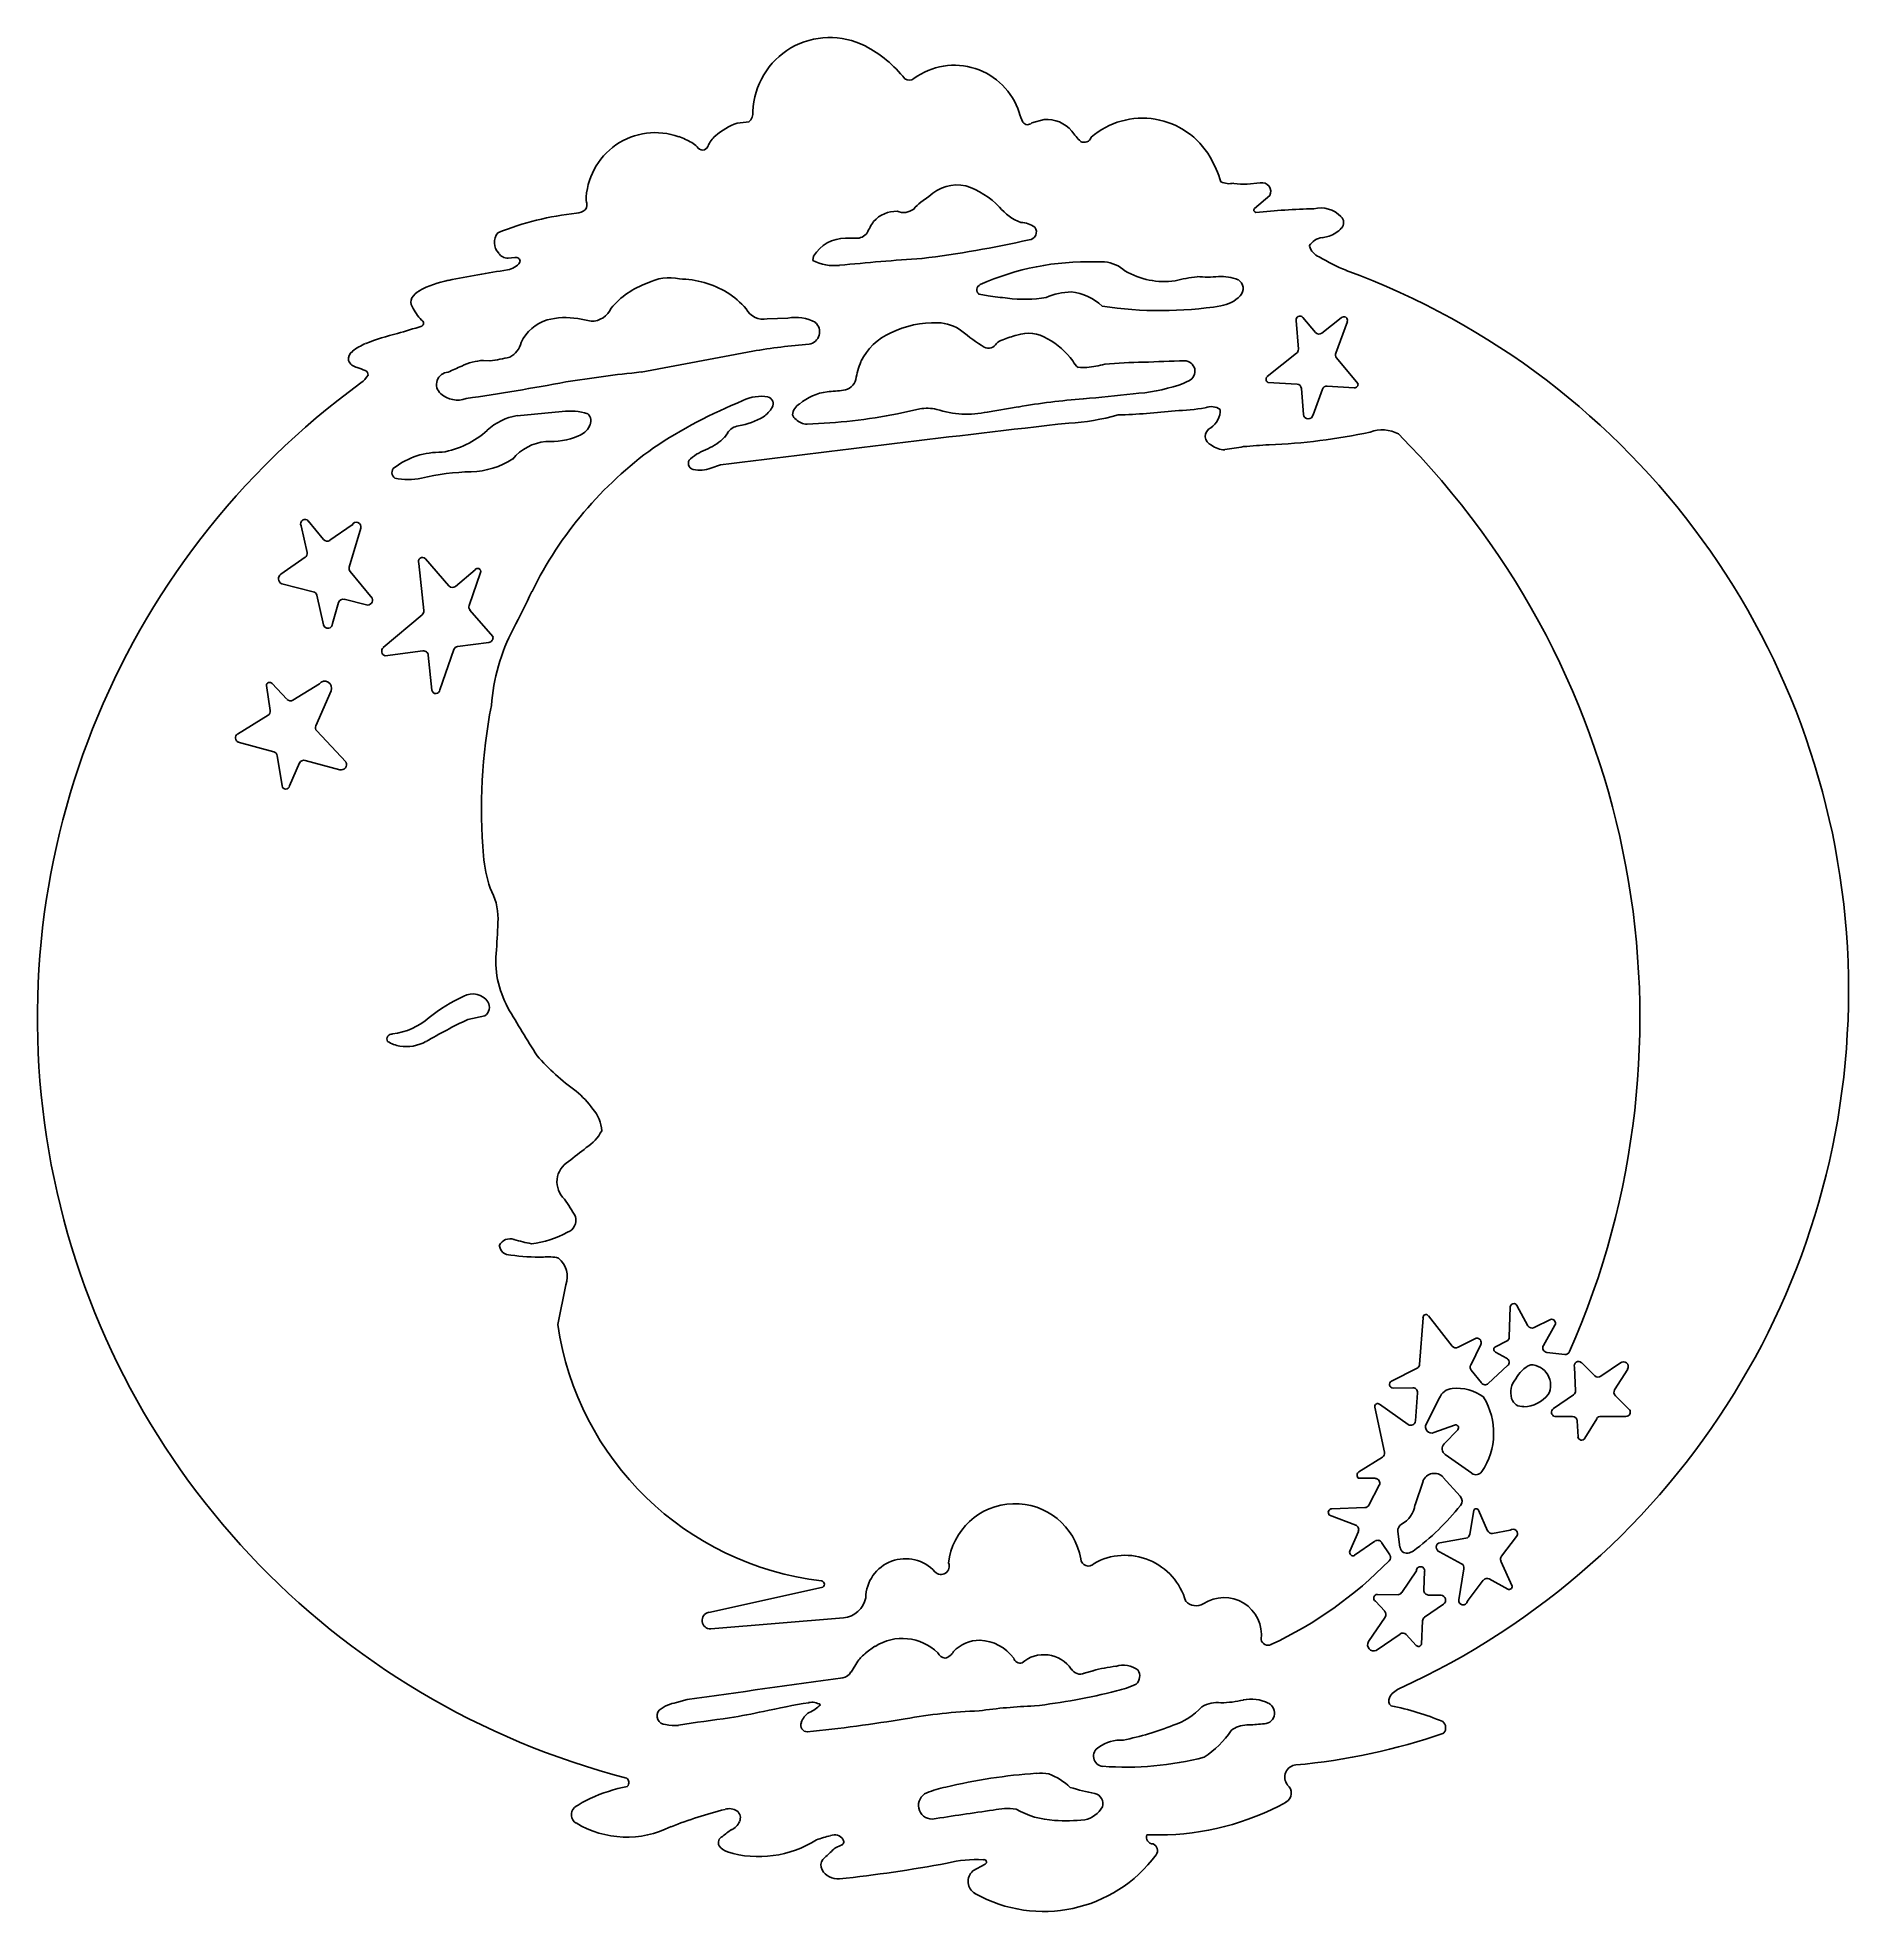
# Model space of a CAD drawing. Extents: x -0.5 to 16.2, y -0.1 to 17.1.
import ezdxf

# ---------------------------------------------------------------- set-up
doc = ezdxf.new("R2010")
doc.units = 0
for name, color, linetype in [('BLACK', 7, 'CONTINUOUS'), ('MAGENTA', 7, 'CONTINUOUS'), ('WHITE', 7, 'CONTINUOUS')]:
    doc.layers.add(name, color=color, linetype=linetype)

msp = doc.modelspace()

# ---------------------------------------------------------------- linework, layer by layer
at = {"layer": 'BLACK', "color": 3, "linetype": 'CONTINUOUS'}
for p, q in [((8.265, 14.743), (8.183, 14.758)), ((11.095, 14.517), (11.115, 14.254)), ((11.156, 14.546), (11.272, 14.407)), ((11.332, 14.401), (11.509, 14.542)), ((11.458, 14.218), (11.565, 14.507)), ((5.078, 14.044), (6.104, 14.234)), ((10.83, 14.003), (11.099, 14.216)), ((11.466, 14.175), (11.662, 13.94)), ((11.103, 13.932), (10.836, 13.949)), ((11.143, 13.892), (11.162, 13.654)), ((11.336, 13.886), (11.25, 13.652)), ((11.628, 13.898), (11.379, 13.914)), ((1.954, 12.632), (2.01, 12.387)), ((2.02, 12.676), (2.161, 12.506)), ((2.219, 12.498), (2.423, 12.639)), ((2.396, 12.252), (2.503, 12.61)), ((1.77, 12.188), (1.992, 12.342)), ((3.036, 12.286), (3.081, 11.852)), ((3.097, 12.327), (3.313, 12.079)), ((3.373, 12.075), (3.553, 12.227)), ((1.778, 12.098), (2.067, 12.026)), ((2.404, 12.212), (2.606, 11.968)), ((3.498, 11.899), (3.604, 12.202)), ((2.099, 11.994), (2.161, 11.722)), ((2.242, 11.734), (2.299, 11.926)), ((2.351, 11.956), (2.554, 11.905)), ((2.71, 11.513), (3.066, 11.814)), ((3.506, 11.857), (3.717, 11.615)), ((3.68, 11.56), (3.392, 11.523)), ((3.074, 11.482), (2.727, 11.438)), ((3.123, 11.444), (3.156, 11.123)), ((3.228, 11.125), (3.357, 11.495)), ((1.636, 11.163), (1.671, 10.934)), ((1.688, 11.183), (1.825, 11.038)), ((2.123, 11.18), (1.879, 11.03)), ((2.09, 10.795), (2.23, 11.116)), ((1.651, 10.891), (1.371, 10.719)), ((2.098, 10.748), (2.367, 10.462)), ((1.705, 10.555), (1.378, 10.643)), ((1.736, 10.52), (1.78, 10.242)), ((1.849, 10.242), (1.941, 10.453)), ((2.311, 10.391), (1.992, 10.477)), ((4.312, 5.295), (4.387, 5.659)), ((12.229, 4.928), (12.26, 5.355)), ((12.309, 5.376), (12.528, 5.097)), ((13.052, 5.178), (13.061, 5.456)), ((13.121, 5.47), (13.224, 5.284)), ((13.281, 5.267), (13.431, 5.341)), ((12.582, 5.086), (12.748, 5.17)), ((13.472, 5.289), (13.366, 5.102)), ((12.79, 5.111), (12.698, 4.922)), ((12.926, 5.09), (13.028, 5.141)), ((12.926, 5.041), (13.028, 4.987)), ((13.398, 5.038), (13.562, 5.02)), ((11.971, 4.773), (12.206, 4.893)), ((12.702, 4.876), (12.796, 4.758)), ((13.037, 4.917), (12.859, 4.753)), ((13.651, 4.903), (13.662, 4.687)), ((13.715, 4.945), (13.839, 4.824)), ((13.893, 4.819), (14.073, 4.942)), ((14.02, 4.694), (14.14, 4.886)), ((11.985, 4.711), (12.166, 4.714)), ((12.191, 4.409), (12.21, 4.668)), ((13.458, 4.523), (13.643, 4.649)), ((11.818, 4.536), (11.906, 4.121)), ((11.86, 4.564), (12.123, 4.377)), ((12.413, 4.62), (12.289, 4.381)), ((14.027, 4.64), (14.158, 4.512)), ((12.36, 4.302), (12.549, 4.371)), ((12.579, 4.328), (12.454, 4.199)), ((13.633, 4.45), (13.471, 4.45)), ((13.676, 4.409), (13.684, 4.264)), ((13.857, 4.43), (13.746, 4.251)), ((14.124, 4.451), (13.893, 4.451)), ((11.672, 3.941), (11.887, 4.076)), ((12.464, 4.101), (12.71, 3.928)), ((11.668, 3.882), (11.82, 3.882)), ((11.763, 3.636), (11.858, 3.819)), ((12.26, 3.856), (12.187, 3.64)), ((12.446, 3.891), (12.602, 3.717)), ((11.642, 3.452), (11.4, 3.544)), ((11.424, 3.603), (11.726, 3.613)), ((12.726, 3.588), (12.689, 3.368)), ((12.769, 3.589), (12.852, 3.401)), ((11.588, 3.213), (11.666, 3.395)), ((11.63, 3.175), (11.819, 3.306)), ((11.88, 3.293), (11.954, 3.178)), ((12.048, 3.249), (12.029, 3.394)), ((12.654, 3.333), (12.415, 3.291)), ((13.061, 3.405), (12.899, 3.376)), ((12.981, 3.166), (13.119, 3.348)), ((12.137, 3.198), (12.17, 3.214)), ((12.412, 3.208), (12.614, 3.097)), ((12.976, 3.122), (13.078, 2.892)), ((12.199, 3.032), (12.064, 2.832)), ((12.275, 3.03), (12.268, 2.855)), ((12.636, 3.052), (12.588, 2.766)), ((12.667, 2.752), (12.814, 2.946)), ((12.869, 2.958), (13.04, 2.865)), ((6.736, 2.878), (5.699, 2.651)), ((11.842, 2.815), (12.027, 2.813)), ((12.31, 2.81), (12.426, 2.808)), ((5.717, 2.499), (6.937, 2.602)), ((11.912, 2.608), (11.76, 2.382)), ((11.823, 2.754), (11.908, 2.661)), ((12.274, 2.607), (12.448, 2.726)), ((12.05, 2.452), (11.831, 2.302)), ((12.106, 2.446), (12.197, 2.347)), ((12.255, 2.573), (12.246, 2.358))]:
    msp.add_line(p, q, dxfattribs=at)
for centre, radius, start, end in [((6.812, 16.408), 0.709, 62.9054, 177.6372), ((7.955, 16.237), 0.625, 17.7554, 126.4225), ((9.683, 15.657), 0.719, 30.2098, 130.8777), ((5.209, 15.606), 0.637, 70.175, 179.1972), ((4.749, 12.887), 2.628, 95.763, 112.0584), ((10.726, 15.53), 0.0197, 130.5304, 269.2115), ((8.637, 15.33), 0.0717, 273.5025, 396.9833), ((11.454, 15.417), 0.0764, 317.1063, 407.1417), ((9.122, 8.364), 7.047, 294.4553, 429.8091), ((8.215, 14.799), 0.053, 114.1372, 231.743), ((9.852, 18.185), 3.577, 261.3512, 278.8834), ((10.355, 14.963), 0.315, 278.8834, 315.6487), ((11.129, 14.523), 0.035, 39.8768, 190.3528), ((11.533, 14.519), 0.0334, 339.8109, 496.5342), ((11.305, 14.435), 0.0432, 219.8768, 308.442), ((10.068, 14.051), 0.097, 295.6799, 449.2998), ((11.072, 14.25), 0.0432, 308.442, 364.4474), ((11.499, 14.203), 0.0432, 159.8109, 219.8768), ((6.743, 8.111), 7.21, 126.0067, 255.546), ((10.85, 13.978), 0.0319, 128.442, 243.789), ((11.1, 13.889), 0.0432, 4.4474, 86.2596), ((11.377, 13.871), 0.0432, 86.2596, 159.8109), ((11.63, 13.931), 0.0335, 266.2596, 375.1616), ((11.206, 13.658), 0.0443, 184.4474, 353.0619), ((6.657, 8.111), 7.595, 336.1958, 404.9291), ((2.847, 13.12), 0.0582, 127.3114, 238.5052), ((1.99, 12.65), 0.0399, 39.6163, 207.7638), ((2.462, 12.622), 0.0424, 343.4127, 516.817), ((2.194, 12.533), 0.0432, 219.6163, 304.5715), ((1.968, 12.377), 0.0432, 304.5715, 372.7997), ((2.438, 12.239), 0.0432, 163.4127, 219.6163), ((3.069, 12.303), 0.0372, 41.0458, 206.3344), ((3.577, 12.212), 0.0285, 340.7536, 507.9644), ((1.799, 12.146), 0.0516, 124.5715, 246.2072), ((3.345, 12.108), 0.0432, 221.0458, 310.2675), ((2.057, 11.984), 0.0432, 12.7997, 76.0226), ((2.341, 11.914), 0.0432, 76.0226, 163.4127), ((2.565, 11.949), 0.0455, 256.0226, 384.0623), ((3.539, 11.885), 0.0432, 160.7536, 221.0458), ((2.201, 11.731), 0.0412, 192.7997, 363.7946), ((3.038, 11.847), 0.0432, 310.2675, 365.9199), ((3.674, 11.604), 0.044, 277.3368, 375.2831), ((2.739, 11.48), 0.0439, 130.2675, 254.1334), ((3.08, 11.439), 0.0432, 5.9199, 97.3368), ((3.398, 11.48), 0.0432, 97.3368, 160.7536), ((1.666, 11.163), 0.0304, 43.2685, 179.054), ((2.172, 11.141), 0.0628, 336.4406, 501.3648), ((1.857, 11.067), 0.0432, 223.2685, 301.4922), ((3.192, 11.126), 0.0359, 185.9199, 357.3533), ((1.629, 10.928), 0.0432, 301.4922, 368.8807), ((1.394, 10.683), 0.0427, 121.4922, 248.6671), ((2.13, 10.777), 0.0432, 156.4406, 223.2685), ((1.693, 10.513), 0.0432, 8.8807, 74.8681), ((1.981, 10.435), 0.0432, 74.8681, 156.4406), ((2.324, 10.438), 0.0491, 254.8681, 388.8174), ((1.814, 10.247), 0.0351, 188.8807, 351.1193), ((2.79, 7.917), 0.0463, 84.263, 209.0096), ((12.287, 5.359), 0.0275, 38.211, 188.1862), ((13.093, 5.455), 0.0316, 29.1241, 177.357), ((13.441, 5.307), 0.036, 330.2551, 467.0645), ((7.056, 5.695), 2.773, 188.3054, 263.3726), ((12.753, 5.129), 0.0414, 334.0412, 456.394), ((13.009, 5.18), 0.0432, 296.4068, 358.0908), ((13.262, 5.305), 0.0432, 209.1241, 296.4068), ((12.562, 5.124), 0.0432, 218.211, 297.0766), ((12.938, 5.066), 0.0272, 116.4068, 243.5932), ((13.403, 5.081), 0.0432, 150.2551, 263.7046), ((13.566, 5.063), 0.0432, 263.7046, 336.1958), ((12.186, 4.932), 0.0432, 297.0766, 355.8058), ((12.736, 4.903), 0.0432, 154.0412, 218.211), ((13.008, 4.948), 0.0432, 312.5805, 421.9275), ((13.688, 4.916), 0.0395, 45.6585, 199.9405), ((13.869, 4.855), 0.0432, 225.6585, 304.212), ((14.102, 4.909), 0.0438, 328.1467, 491.269), ((11.986, 4.744), 0.0332, 117.0766, 267.981), ((12.167, 4.671), 0.0432, 355.8058, 451.1935), ((12.541, 4.572), 0.137, 95.6325, 159.463), ((12.569, 4.296), 0.414, 53.1274, 95.6325), ((12.83, 4.784), 0.0432, 218.211, 312.5805), ((13.619, 4.685), 0.0432, 304.212, 362.9654), ((14.057, 4.671), 0.0432, 148.1467, 225.6585), ((11.844, 4.542), 0.0269, 54.52, 192.8601), ((12.276, 4.298), 0.633, 325.9432, 391.3191), ((13.176, 4.647), 0.107, 196.9879, 275.5554), ((13.481, 4.489), 0.0408, 124.212, 255.8039), ((14.124, 4.491), 0.0401, 270.1262, 390.384), ((12.148, 4.412), 0.0432, 234.52, 355.8058), ((12.339, 4.354), 0.0564, 151.5617, 292.0736), ((12.56, 4.347), 0.0264, 315.9655, 474.0185), ((13.633, 4.407), 0.0432, 2.9654, 90.1262), ((13.894, 4.408), 0.0432, 90.1262, 148.1467), ((12.501, 4.154), 0.0648, 135.9655, 235.9704), ((13.716, 4.266), 0.0327, 182.9654, 333.3916), ((11.864, 4.112), 0.0432, 302.0674, 371.9875), ((11.691, 3.91), 0.0364, 122.0674, 231.1997), ((11.82, 3.838), 0.0432, 332.549, 450), ((12.363, 3.817), 0.111, 41.9982, 159.3871), ((12.747, 3.98), 0.0648, 234.8007, 325.9432), ((8.512, 3.034), 0.615, 10.1106, 173.4932), ((11.725, 3.656), 0.0432, 271.828, 332.549), ((11.953, 3.668), 0.235, 297.8057, 353.0465), ((10.821, 5.046), 2.275, 306.3739, 321.6156), ((12.554, 3.674), 0.0648, 320.7133, 401.9982), ((11.425, 3.568), 0.0351, 91.828, 223.4118), ((11.626, 3.412), 0.0432, 336.8014, 429.2277), ((12.094, 3.403), 0.0648, 117.8057, 187.5283), ((12.748, 3.58), 0.0232, 23.8967, 160.6846), ((11.844, 3.27), 0.0432, 32.4771, 124.6952), ((12.423, 3.249), 0.0424, 100.008, 255.2201), ((12.647, 3.375), 0.0432, 280.008, 350.4596), ((12.892, 3.419), 0.0432, 203.8967, 280.008), ((13.087, 3.373), 0.0412, 322.7862, 488.924), ((7.506, 2.779), 0.365, 42.0421, 179.1695), ((7.833, 3.074), 0.0752, 222.3436, 383.7873), ((9.186, 3.145), 0.0689, 182.576, 319.4781), ((9.523, 2.596), 0.579, 15.6424, 119.4876), ((9.257, 5.767), 3.772, 295.2097, 315.5131), ((11.616, 3.201), 0.03, 156.8014, 298.1777), ((11.918, 3.154), 0.0432, 315.5131, 392.4771), ((12.113, 3.258), 0.0648, 187.5283, 291.8147), ((13.016, 3.14), 0.0432, 142.7862, 203.8967), ((6.729, 2.909), 0.032, 282.3665, 438.6767), ((12.237, 3.032), 0.0383, 357.5172, 539.755), ((12.593, 3.06), 0.0432, 350.4596, 421.3344), ((12.849, 2.92), 0.0432, 61.3344, 142.7862), ((6.918, 2.829), 0.228, 274.8371, 348.6609), ((10.433, 2.444), 0.343, 352.6871, 483.841), ((11.841, 2.782), 0.0335, 89.2861, 237.9348), ((12.028, 2.856), 0.0432, 269.2861, 325.9779), ((12.311, 2.853), 0.0432, 177.5172, 269.2861), ((12.423, 2.763), 0.045, 304.5013, 445.3615), ((12.628, 2.76), 0.0403, 170.4596, 349.8088), ((13.052, 2.887), 0.026, 241.3344, 370.7203), ((5.715, 2.576), 0.0769, 102.3665, 271.7403), ((10.176, 2.841), 0.13, 222.7601, 300.5444), ((11.876, 2.632), 0.0432, 325.9779, 402.5918), ((12.299, 2.571), 0.0432, 124.5013, 177.5172), ((12.074, 2.417), 0.0432, 42.5918, 124.5013), ((10.837, 2.413), 0.0648, 191.1317, 295.2097), ((11.806, 2.351), 0.0553, 145.9779, 297.1273), ((12.218, 2.367), 0.0291, 222.5918, 342.4658), ((5.305, 1.701), 0.0805, 140.053, 268.6204), ((12.003, 1.839), 0.0588, 151.9176, 231.2137), ((11.512, -0.545), 2.381, 67.026, 79.0248), ((10.59, 6.882), 5.655, 275.0953, 289.2262), ((4.916, 1.088), 0.05, 315.5296, 416.494), ((7.752, 0.878), 0.126, 113.5589, 270.358), ((9.836, 3.018), 2.411, 270, 298.9121), ((4.947, 1.485), 0.899, 238.7749, 296.8098), ((6.159, 1.391), 0.984, 252.9813, 302.5044), ((5.645, 12.262), 12.124, 275.9425, 280.6691), ((8.776, 1.186), 1.283, 240.5295, 323.5823), ((8.228, 0.357), 0.0223, 298.1737, 472.1452)]:
    msp.add_arc(centre, radius, start, end, dxfattribs=at)
at = {"layer": 'MAGENTA', "color": 3, "linetype": 'CONTINUOUS'}
for p, q in [((8.666, 16.332), (8.78, 16.364)), ((10.646, 15.77), (10.765, 15.781)), ((7.721, 15.657), (7.648, 15.605)), ((7.05, 15.273), (6.956, 15.275)), ((11.399, 15.293), (11.335, 15.278)), ((3.919, 15.095), (3.856, 15.09)), ((6.656, 15.069), (6.661, 15.109)), ((9.334, 15.055), (9.249, 15.055)), ((6.425, 14.54), (6.237, 14.533)), ((3.63, 14.15), (3.69, 14.146)), ((8.258, 13.676), (8.542, 13.723)), ((5.843, 13.444), (5.873, 13.486)), ((5.808, 13.19), (5.719, 13.16)), ((7.226, 2.339), (7.143, 2.278)), ((7.069, 2.204), (7.006, 2.103)), ((9.229, 2.114), (9.149, 2.092)), ((5.404, 1.822), (5.502, 1.85)), ((9.836, 0.607), (9.724, 0.607))]:
    msp.add_line(p, q, dxfattribs=at)
msp.add_arc((8.747, 0.445), 0.728, 83.9216, 93.1417, dxfattribs=at)
at = {"layer": 'WHITE', "color": 3, "linetype": 'CONTINUOUS'}
for p, q in [((5.961, 16.331), (6.069, 16.341)), ((10.852, 15.664), (10.713, 15.545)), ((4.354, 13.682), (3.94, 13.643)), ((7.637, 13.706), (7.433, 13.661)), ((3.486, 8.097), (3.643, 8.131)), ((8.125, 0.276), (8.239, 0.337))]:
    msp.add_line(p, q, dxfattribs=at)
for centre, radius, start, end in [((6.638, 16.069), 1.09, 37.8078, 62.9054), ((7.54, 16.803), 0.0779, 238.7086, 304.7485), ((5.99, 16.423), 0.114, 313.6781, 366.928), ((9.161, 16.623), 0.642, 197.7554, 206.1904), ((8.8, 16.059), 0.306, 40.1802, 93.8185), ((5.185, 15.54), 0.708, 59.6549, 70.175), ((5.88, 16.055), 0.197, 126.7317, 161.6183), ((6.155, 15.774), 0.59, 109.2738, 131.8565), ((8.628, 16.366), 0.0504, 210.9818, 318.5896), ((9.626, 16.682), 0.729, 215.7282, 225.5867), ((9.147, 16.223), 0.0693, 242.7621, 340.8799), ((5.45, 15.979), 0.195, 43.2071, 61.7369), ((5.641, 16.138), 0.0554, 207.9955, 337.8173), ((9.377, 15.478), 1.073, 16.9113, 30.2098), ((7.985, 15.382), 0.381, 78.3232, 133.7474), ((7.809, 15.021), 0.777, 43.8849, 71.0123), ((10.482, 15.961), 0.187, 245.3806, 282.113), ((10.642, 16.698), 0.929, 262.5452, 270.2505), ((10.782, 15.703), 0.08, 330.8353, 462.3404), ((4.471, 15.644), 0.143, 275.763, 310.4075), ((4.508, 15.581), 0.0724, 320.2752, 387.7724), ((7.426, 15.233), 0.288, 89.063, 137.4651), ((7.49, 15.659), 0.15, 246.5285, 307.8449), ((7.82, 15.365), 0.295, 125.6848, 143.7073), ((8.746, 15.875), 0.492, 219.9859, 248.5727), ((11.456, 8.258), 7.289, 91.5574, 95.7517), ((11.318, 15.287), 0.264, 44.7352, 102.9911), ((3.873, 15.233), 0.142, 141.1487, 223.2503), ((7.058, 15.391), 0.118, 265.6646, 324.6154), ((7.855, 14.998), 0.772, 146.2129, 155.1814), ((8.566, 15.212), 0.206, 51.6947, 90.0756), ((11.311, 15.549), 0.271, 288.8552, 317.1063), ((6.964, 14.916), 0.359, 91.197, 147.3864), ((6.453, 24.934), 9.92, 276.9782, 282.7438), ((11.348, 15.127), 0.152, 94.9459, 150.4276), ((11.361, 15.242), 0.15, 195.7481, 249.1851), ((5.456, 4.373), 10.73, 98.599, 101.5439), ((3.849, 15.183), 0.0927, 210.5063, 274.5512), ((3.828, 15.149), 0.168, 278.1647, 324.6107), ((3.929, 15.06), 0.0367, 347.2189, 465.7884), ((6.851, 15.441), 0.42, 242.2627, 276.7678), ((9.276, -8.616), 23.759, 93.9053, 95.7381), ((9.169, 12.67), 2.386, 88.0914, 114.1372), ((9.308, 14.737), 0.319, 47.7189, 85.2678), ((12.083, 16.336), 1.457, 237.8403, 248.6985), ((3.519, 13.867), 1.041, 101.6534, 117.399), ((5.378, 14.15), 0.75, 108.944, 140.1597), ((5.336, 14.486), 0.424, 77.093, 118.4258), ((5.422, 14.041), 0.858, 58.6635, 89.426), ((9.884, 15.588), 0.713, 239.5358, 277.9368), ((10.342, 13.527), 1.401, 96.3939, 104.8791), ((10.28, 16.024), 1.108, 265.1361, 275.2694), ((10.402, 14.464), 0.457, 69.5774, 92.5509), ((10.51, 14.81), 0.0976, 316.5765, 417.7469), ((3.05, 14.687), 0.0865, 154.0893, 209.1962), ((3.129, 14.631), 0.182, 118.9941, 149.058), ((3.591, 14.976), 0.7, 208.2339, 220.6811), ((5.457, 14.121), 0.772, 40.7085, 57.8005), ((8.732, 17.975), 3.265, 261.7774, 264.916), ((8.601, 15.841), 1.129, 261.9429, 280.0934), ((9.051, 14.125), 0.655, 91.9017, 112.6941), ((8.967, 14.269), 0.515, 47.6796, 83.0505), ((6.58, 2.336), 12.628, 106.1664, 107.2321), ((3.049, 14.492), 0.0307, 300.5427, 428.1517), ((4.331, 14.149), 0.392, 107.4007, 155.0453), ((4.385, 13.839), 0.705, 80.8804, 104.0463), ((4.368, 13.605), 0.939, 74.5331, 82.1409), ((4.621, 14.706), 0.196, 269.1038, 337.2434), ((6.201, 14.709), 0.18, 208.0296, 281.4995), ((6.495, 14.154), 0.392, 62.181, 100.2151), ((6.601, 14.413), 0.116, 280.3239, 408.8619), ((7.774, 13.581), 0.916, 88.2239, 116.078), ((7.79, 14.102), 0.395, 53.6147, 88.1156), ((2.731, 13.851), 0.49, 111.9951, 128.4837), ((3.273, 12.524), 1.923, 103.0199, 112.1501), ((3.779, 14.361), 0.202, 297.1501, 346.4979), ((6.949, 9.536), 4.774, 93.9273, 100.2022), ((7.589, 13.903), 0.546, 113.424, 154.3599), ((9.72, 16.571), 2.74, 231.734, 237.0229), ((8.269, 14.345), 0.0829, 241.6453, 332.7563), ((8.439, 14.205), 0.141, 106.3585, 133.4655), ((8.834, 13.205), 1.216, 104.4764, 110.9414), ((8.638, 14.091), 0.31, 56.1947, 110.3632), ((8.465, 13.716), 0.721, 36.5815, 61.3599), ((2.478, 14.161), 0.0896, 125.5471, 187.2835), ((2.498, 14.201), 0.12, 205.2473, 256.1603), ((3.663, 13.62), 0.532, 93.5967, 115.9688), ((3.51, 15.531), 1.397, 277.3957, 284.997), ((7.789, 13.853), 0.749, 157.572, 170.6089), ((9.165, 14.197), 0.132, 202.8195, 237.0611), ((9.011, 15.437), 1.361, 276.8472, 283.8458), ((9.72, 10.2), 3.934, 90.4155, 95.5782), ((8.01, 67.584), 53.476, 271.8019, 272.2073), ((2.157, 13.151), 0.985, 66.9615, 71.5411), ((2.365, 14.137), 0.238, 306.0067, 329.3399), ((2.531, 14.02), 0.0386, 352.4358, 432.6656), ((3.312, 13.93), 0.113, 93.3969, 229.3534), ((5.022, 10.303), 4.115, 112.7625, 114.6625), ((-0.097, 38.119), 24.579, 278.3457, 280.5124), ((6.299, 2.213), 11.894, 95.8919, 99.2491), ((6.922, 14.008), 0.132, 276.1153, 345.8085), ((9.134, 14.353), 0.269, 261.3893, 278.4616), ((9.655, 14.91), 1.05, 290.1835, 295.6799), ((3.391, 14.012), 0.226, 227.6404, 290.6192), ((7.752, 9.491), 4.629, 112.0614, 123.5831), ((6.177, 13.461), 0.36, 79.3192, 116.9661), ((6.228, 13.752), 0.0636, 328.9091, 436.2187), ((6.848, 13.386), 0.481, 97.3127, 130.7979), ((6.506, 17.683), 3.831, 274.2121, 276.4507), ((9.549, 8.096), 5.716, 94.106, 100.1438), ((8.208, 25.047), 11.288, 274.7364, 277.064), ((9.491, 15.553), 1.712, 273.5284, 287.9141), ((4.022, 13.128), 0.522, 99.0059, 133.1949), ((4.422, 13.124), 0.562, 72.922, 96.9847), ((4.526, 13.595), 0.0903, 327.0384, 407.6554), ((5.821, 14.331), 0.797, 281.0533, 298.6019), ((6.009, 13.888), 0.321, 306.9084, 328.3142), ((6.59, 13.643), 0.121, 117.5714, 175.9239), ((6.533, 13.665), 0.0647, 191.8661, 241.3966), ((6.605, 13.714), 0.149, 225.9261, 268.6324), ((6.463, 18.451), 4.887, 271.6274, 281.4465), ((7.702, 13.32), 0.391, 76.5345, 99.5437), ((8.072, 14.564), 0.907, 252.1099, 281.8763), ((8.913, 15.551), 1.978, 272.6977, 286.0267), ((9.276, 19.635), 5.988, 271.7536, 276.7815), ((9.942, 15.521), 1.833, 271.2654, 280.0034), ((10.314, 13.575), 0.151, 56.1214, 110.6931), ((10.201, 13.696), 0.197, 303.6681, 361.1995), ((3.116, 14.113), 0.817, 279.4118, 312.2515), ((4.254, 14.017), 0.612, 265.0692, 294.0288), ((4.45, 13.619), 0.169, 288.4923, 334.3332), ((5.496, 13.786), 0.487, 293.6278, 315.4661), ((41.913, -273.431), 288.887, 96.54082, 97.17961), ((5.986, 13.416), 0.133, 95.4832, 148.2796), ((10.347, 13.453), 0.0865, 114.6233, 249.4496), ((10.629, 18.848), 5.477, 272.2683, 282.0762), ((11.885, 13.201), 0.312, 61.3465, 110.6183), ((3.23, 12.618), 0.689, 88.3903, 127.3114), ((4.254, 12.945), 0.465, 96.414, 139.872), ((7.28, 10.448), 3.573, 125.7592, 153.7424), ((5.872, 12.834), 0.536, 109.7038, 129.5732), ((10.44, 13.532), 0.202, 232.3219, 269.7697), ((9.904, 17.175), 3.881, 277.9212, 280.5143), ((11.372, 4.484), 8.907, 93.3862, 94.893), ((3.577, 10.827), 2.302, 91.4751, 102.9576), ((3.501, 13.86), 0.732, 271.3589, 302.8617), ((5.572, 13.205), 0.0597, 134.3974, 254.8426), ((5.615, 13.447), 0.305, 258.9518, 289.9479), ((2.939, 13.639), 0.582, 257.9254, 282.1567), ((-12.27, 19.968), 18.171, 332.888, 334.0922), ((5.511, 10.843), 1.814, 152.288, 175.653), ((8.62, 10.034), 5.008, 169.0996, 184.9654), ((5.112, 9.747), 1.489, 185.6785, 197.3558), ((3.185, 9.022), 0.579, 359.9568, 389.0585), ((-1.605, 9.167), 5.371, 355.414, 358.4521), ((4.639, 8.638), 0.896, 173.607, 208.8853), ((4.016, 7.029), 1.401, 113.9062, 129.2122), ((3.532, 8.165), 0.167, 33.5525, 119.8076), ((2.72, 8.579), 0.62, 276.8879, 311.5007), ((5.831, 3.202), 5.428, 115.601, 120.1805), ((3.591, 8.209), 0.0933, 303.8621, 391.3994), ((19.01, 17.125), 17.586, 210.4781, 212.1614), ((2.936, 8.205), 0.362, 239.0235, 258.2461), ((2.917, 8.235), 0.388, 261.8013, 298.4658), ((5.694, 9.137), 2.087, 221.1466, 234.4557), ((3.953, 6.791), 0.835, 35.2529, 50.8338), ((4.387, 7.056), 0.33, 3.1149, 41.1841), ((4.345, 7.274), 0.422, 302.9363, 331.7162), ((18.369, -10.835), 22.484, 127.8466, 128.3731), ((4.521, 6.606), 0.216, 120.311, 227.4649), ((2.616, 5.225), 2.141, 29.7508, 34.773), ((4.361, 6.254), 0.119, 289.7241, 376.177), ((3.872, 5.974), 0.108, 69.205, 152.8747), ((4.783, 9.374), 3.413, 255.1851, 257.948), ((3.963, 6.943), 0.913, 276.7155, 298.6608), ((3.874, 6.032), 0.0993, 184.8742, 273.5153), ((4.132, 7.605), 1.691, 261.4339, 271.6006), ((4.223, 5.515), 0.402, 76.2121, 96.155), ((4.178, 5.733), 0.222, 340.4126, 410.6463), ((13.353, 4.681), 0.265, 113.0862, 154.4063), ((13.244, 4.738), 0.188, 332.394, 448.5305), ((13.254, 4.67), 0.188, 138.2475, 196.9879), ((13.177, 4.84), 0.3, 271.7955, 320.9766), ((7.477, 1.941), 0.47, 46.1464, 122.1876), ((7.381, 1.962), 0.395, 127.0171, 142.2408), ((7.881, 2.313), 0.0841, 202.7692, 263.6609), ((7.827, 2.363), 0.141, 288.4318, 329.2647), ((8.183, 2.077), 0.317, 88.5678, 137.6437), ((8.175, 1.992), 0.403, 36.1695, 87.8251), ((8.778, 1.956), 0.306, 34.6983, 130.9493), ((6.909, 2.158), 0.111, 281.0071, 330.5965), ((8.56, 2.246), 0.0619, 195.9406, 286.0114), ((9.11, 2.175), 0.0915, 209.3837, 295.6709), ((9.579, 0.87), 1.293, 96.1848, 105.726), ((9.507, 1.932), 0.233, 54.6211, 106.9026), ((9.557, 2.067), 0.101, 311.5347, 392.8144), ((47.551, -295.144), 299.956, 97.78305, 98.05856), ((8.006, 7.642), 5.891, 276.6737, 284.1311), ((9.28, 2.703), 0.79, 282.0071, 295.8492), ((12.117, 1.778), 0.188, 114.4553, 151.9176), ((5.458, 1.474), 0.352, 98.7451, 127.5761), ((4.31, 10.695), 9.152, 279.9494, 281.9333), ((7.641, -4.53), 6.433, 99.1578, 102.9211), ((6.706, 1.591), 0.164, 120.7085, 163.1196), ((6.648, 1.686), 0.139, 56.6314, 103.0329), ((6.489, 2.035), 0.332, 293.7822, 315.3765), ((8.338, -2.903), 4.651, 91.9233, 100.3195), ((8.858, -3.004), 4.798, 92, 98.104), ((9.785, 2.183), 0.597, 287.4343, 317.9652), ((10.37, 1.547), 0.275, 82.8908, 120.7869), ((10.388, 2.802), 0.982, 270.9309, 283.0427), ((10.683, 1.512), 0.342, 62.9106, 102.487), ((10.796, 1.726), 0.0997, 264.0127, 424.2703), ((5.391, 2.056), 0.444, 258.5894, 273.9177), ((7.326, -9.972), 11.741, 97.0205, 99.3392), ((6.608, 1.615), 0.0625, 158.5122, 267.1186), ((5.365, 14.231), 12.738, 275.5825, 279.6669), ((8.994, 4.04), 2.613, 281.3427, 291.7997), ((9.731, 2.095), 0.933, 303.8395, 325.3797), ((10.646, 1.381), 0.236, 91.1215, 128.6612), ((10.618, 2.945), 1.329, 271.0186, 277.2438), ((12.392, 1.59), 0.0764, 321.9764, 409.4599), ((9.326, 1.329), 0.0929, 117.2623, 265.3194), ((9.488, 1.129), 0.349, 86.8149, 125.9421), ((9.532, 4.1), 2.871, 265.7363, 284.4909), ((11.103, 1.137), 0.113, 95.0953, 218.5676), ((5.261, -0.48), 1.563, 101.4243, 114.5816), ((8, 0.308), 0.747, 99.5076, 113.5589), ((9.03, -3.697), 4.88, 93.7974, 103.6704), ((8.544, 0.515), 0.711, 47.9966, 66.8596), ((9.649, 3.073), 2.125, 252.7755, 259.0724), ((10.952, 0.991), 0.0974, 300.5161, 410.6499), ((5.04, 0.045), 0.995, 115.5819, 125.2886), ((9.096, 0.991), 0.253, 282.8649, 329.9641), ((9.222, 0.893), 0.0976, 343.2832, 435.2616), ((4.527, 0.792), 0.0894, 133.4919, 238.7749), ((6.794, -2.95), 3.907, 104.0019, 111.6434), ((5.888, 0.723), 0.125, 55.9825, 108.3001), ((5.848, 0.787), 0.146, 294.0797, 336.2304), ((5.913, 0.764), 0.0768, 332.6912, 414.5439), ((13.903, -38.816), 40.043, 98.0262, 98.8359), ((8.446, 0.199), 0.65, 83.2796, 101.914), ((8.913, 1.513), 0.774, 239.7218, 267.2068), ((8.974, 2.991), 2.254, 267.4717, 274.5368), ((5.846, 0.536), 0.0587, 110.6865, 209.5568), ((6.569, -0.283), 1.148, 125.1982, 130.374), ((7.034, -0.366), 0.989, 102.5936, 110.4678), ((6.855, 0.515), 0.0925, 34.0308, 113.1505), ((6.904, 0.544), 0.0351, 302.071, 399.7607), ((9.782, 0.586), 0.0625, 160.5134, 268.2854), ((9.755, 0.463), 0.0659, 324.0144, 427.1258), ((5.912, 0.583), 0.139, 212.969, 252.9813), ((6.818, 0.329), 0.0894, 143.9001, 209.0821), ((8.322, -1.267), 2.281, 130.9855, 133.7085), ((6.984, 0.305), 0.218, 106.1426, 136.4462), ((8.15, -0.709), 1.089, 86.3259, 103.8637), ((6.883, 0.367), 0.165, 209.5876, 275.9425), ((8.208, 0.179), 0.127, 130.2977, 240.5295)]:
    msp.add_arc(centre, radius, start, end, dxfattribs=at)

doc.saveas('drawing.dxf')
